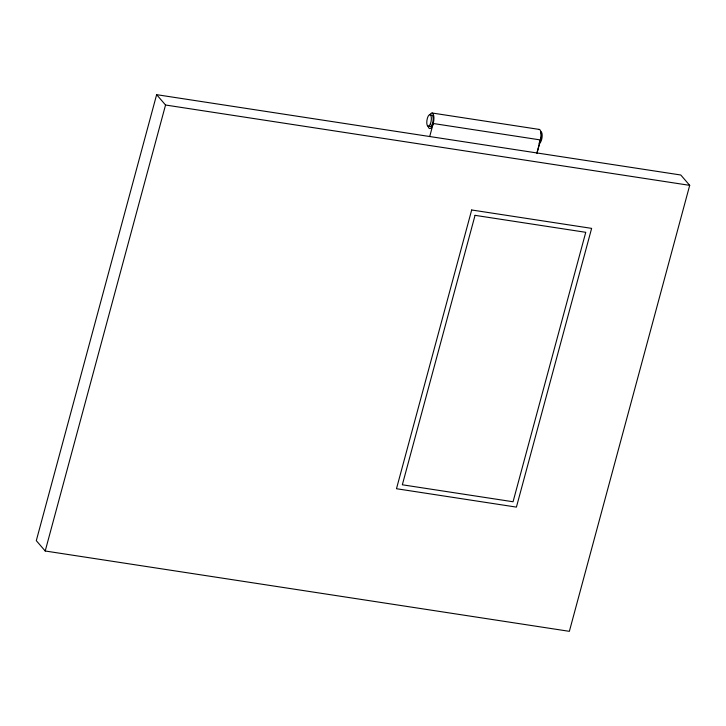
<?xml version="1.0" encoding="UTF-8"?>
<svg xmlns="http://www.w3.org/2000/svg" width="726" height="726" viewBox="0 0 726 726"><rect width="100%" height="100%" fill="white"/><g stroke="black" fill="none" stroke-linecap="round" stroke-linejoin="round"><path stroke-width="1.09" d="M156.635 94.67L36.3 540.652L45.212 550.998L569.365 631.33L689.7 185.348L680.788 175.002L156.635 94.67L165.546 105.016L689.7 185.348M45.212 550.998L165.546 105.016M429.692 136.588L433.222 123.502L540.407 139.936L536.877 153.014M537.022 153.113L540.58 139.955A5.391 2.341 -81.1 0 0 540.589 132.25M432.188 113.02L539.373 129.446M538.61 129.527A7.886 2.85 -81.3 0 1 541.115 133.965A7.886 2.85 -81.3 0 1 539.109 143.231M429.846 114.781A7.886 2.85 -81.3 0 1 433.758 115.815A7.886 2.85 -81.3 0 1 431.925 126.796A7.886 2.85 -81.3 0 1 428.004 125.77M431.289 115.017A5.908 2.142 -81.3 0 1 432.959 121.333A5.908 2.142 -81.3 0 1 429.402 126.279M540.534 131.651A5.908 2.142 -81.3 0 1 542.095 137.123A5.908 2.142 -81.3 0 1 539.255 143.331M471.682 209.986L396.478 488.725L516.413 507.111L591.626 228.372L471.682 209.986M475.049 215.341L402.34 484.787L513.055 501.757L585.755 232.311L475.049 215.341M430.382 123.901A5.908 2.142 -81.3 0 0 430.046 114.681A5.908 2.142 -81.3 0 0 426.779 122.948A5.908 2.142 -81.3 0 0 430.382 123.901"/></g></svg>
